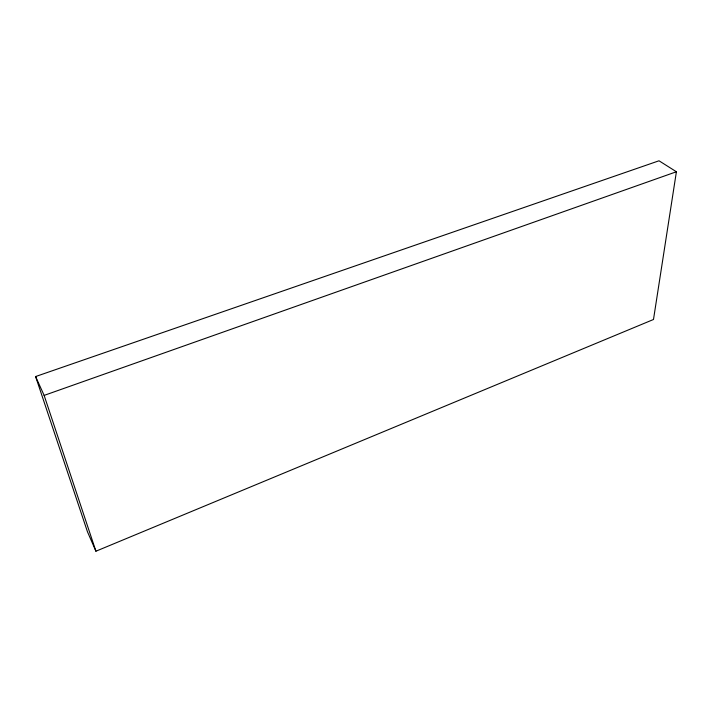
<?xml version="1.0" encoding="UTF-8"?>
<svg xmlns="http://www.w3.org/2000/svg" width="712" height="712" viewBox="0 0 712 712"><rect width="100%" height="100%" fill="white"/><g stroke="black" fill="none" stroke-linecap="round" stroke-linejoin="round"><path stroke-width="1.07" d="M676.4 171.761L653.491 319.492L95.915 551.213L87.46 531.766L35.6 376.55L659.009 160.787L676.4 171.761L44.135 395.4L35.6 376.55M44.135 395.4L95.915 551.213"/></g></svg>
